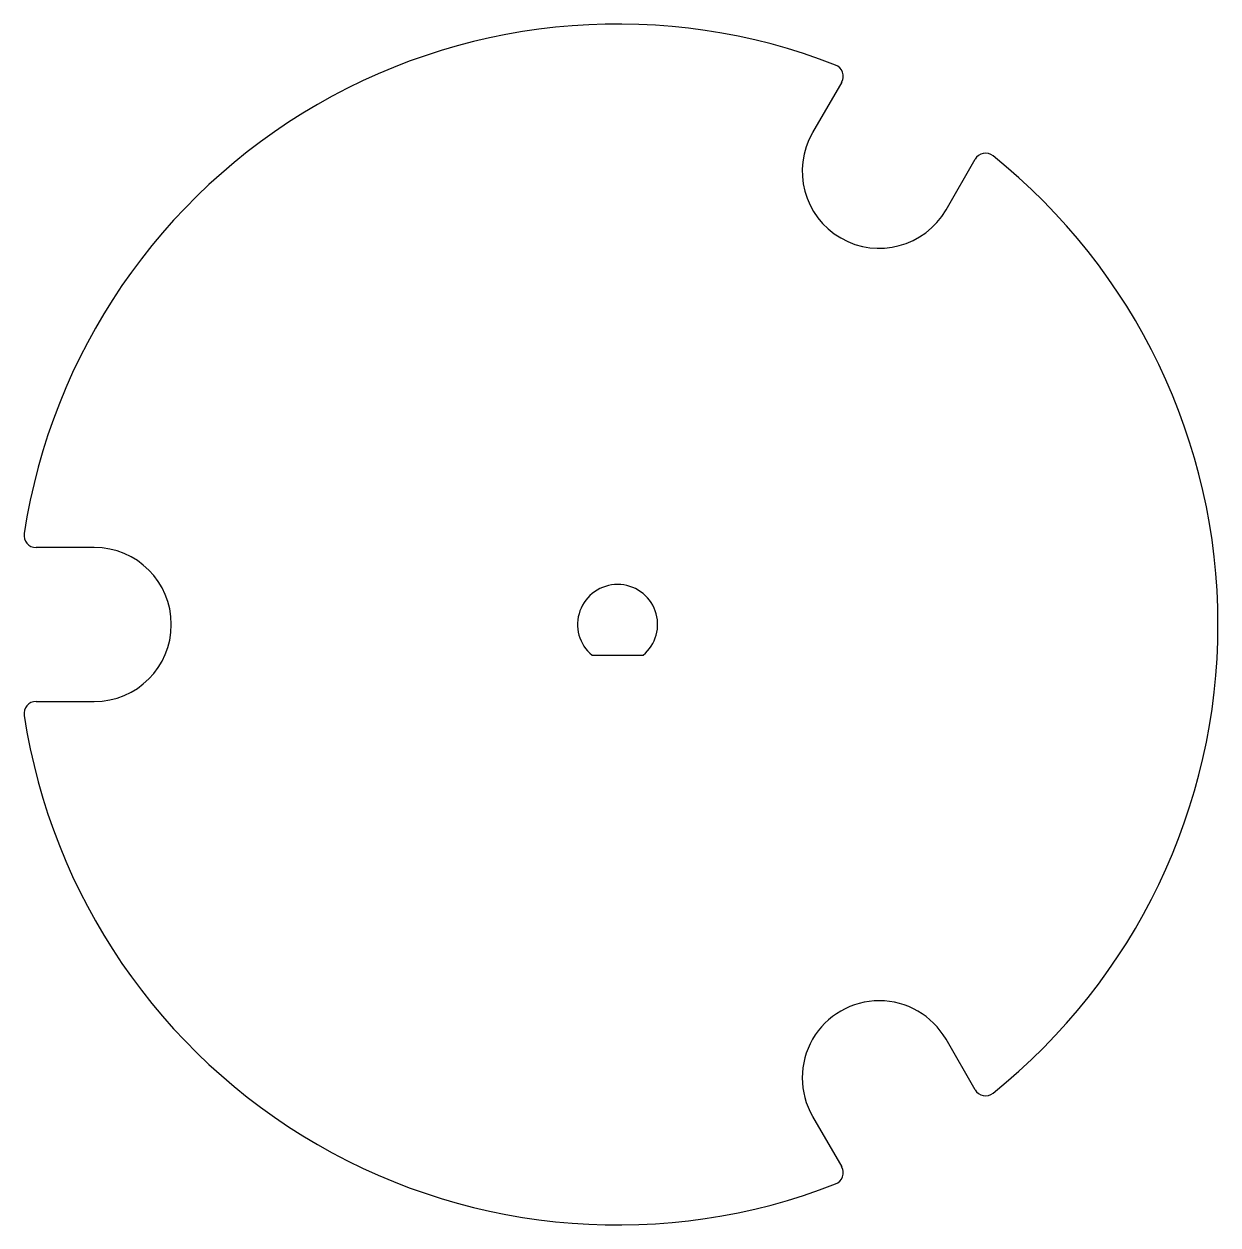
# Model space of a CAD drawing. Extents: x -1.48 to 1.5, y -1.5 to 1.5.
import ezdxf

# ---------------------------------------------------------------- set-up
doc = ezdxf.new("R2010")
doc.units = 0
doc.layers.get('0').update_dxf_attribs({"linetype": 'CONTINUOUS'})

msp = doc.modelspace()

# ---------------------------------------------------------------- linework, layer by layer
at = {"color": 7, "linetype": 'CONTINUOUS'}
for p, q in [((0.5598, 1.3546), (0.487, 1.2286)), ((0.8205, 1.0361), (0.8932, 1.1621)), ((-1.3075, 0.1925), (-1.4531, 0.1925)), ((-0.0638, -0.077), (0.0638, -0.077)), ((-1.4531, -0.1925), (-1.3075, -0.1925)), ((0.8932, -1.1621), (0.8205, -1.0361)), ((0.487, -1.2286), (0.5598, -1.3546))]:
    msp.add_line(p, q, dxfattribs=at)
for centre, radius, start, end in [((0, 0), 1.5, 68.7058, 171.2942), ((0.5338, 1.3696), 0.03, 330, 68.7058), ((0.6538, 1.1323), 0.1925, 150, 330), ((0.9192, 1.1471), 0.03, 51.2942, 150), ((0, 0), 1.5, 308.7058, 51.2942), ((-1.4531, 0.2225), 0.03, 171.2942, 270), ((-1.3075, 0), 0.1925, 270, 90), ((0, 0), 0.1, 309.6461, 230.3539), ((-1.4531, -0.2225), 0.03, 90, 188.7058), ((0, 0), 1.5, 188.7058, 291.2942), ((0.6538, -1.1323), 0.1925, 30, 210), ((0.9192, -1.1471), 0.03, 210, 308.7058), ((0.5338, -1.3696), 0.03, 291.2942, 30)]:
    msp.add_arc(centre, radius, start, end, dxfattribs=at)

doc.saveas('drawing.dxf')
